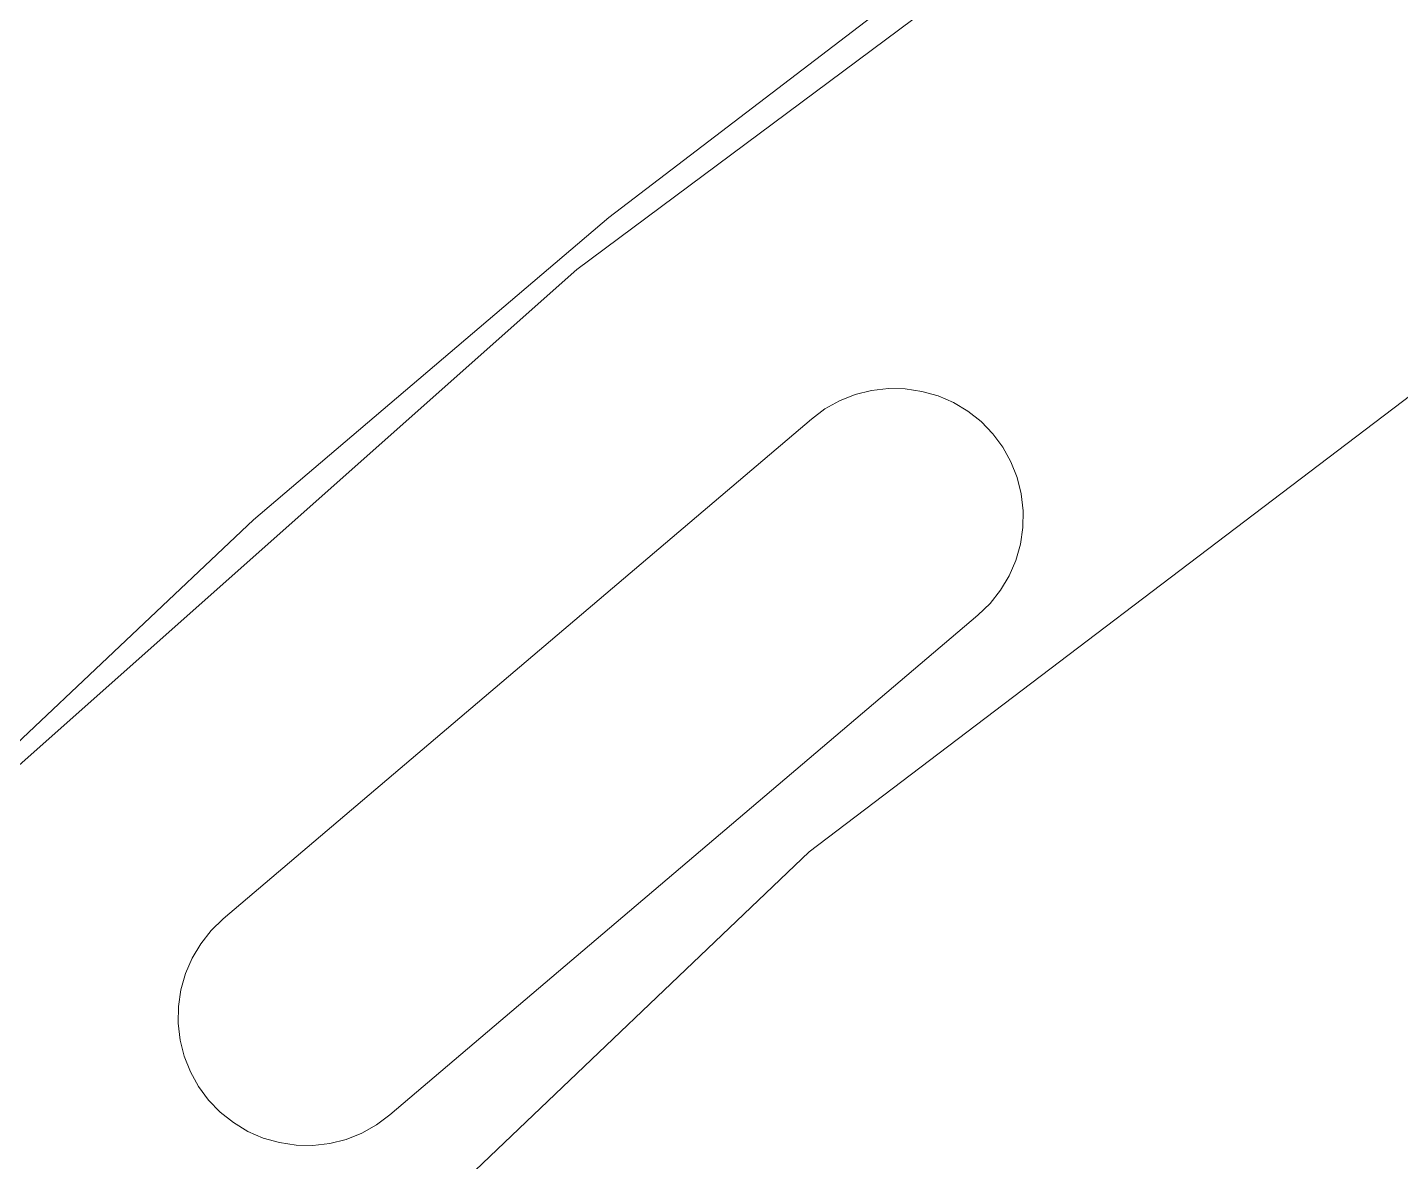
# Model space of a CAD drawing. Header units: inches. Extents: x -827 to 154, y -802 to 207.
# Drawn here: x -511.874 to -510.9, y -204.55 to -203.745 of the extents above; entities that cross this region are included whole.
import ezdxf

# ---------------------------------------------------------------- set-up
doc = ezdxf.new("R2010")
doc.units = ezdxf.units.IN
doc.header["$MEASUREMENT"] = 0
doc.layers.add('Layer0', color=7, linetype='Continuous', lineweight=9)
doc.layers.add('Miter_Saw_Station_skp', color=8, linetype='Continuous', lineweight=9)

# ---------------------------------------------------------------- blocks, each defined once
blk = doc.blocks.new('Miter_Saw_Station_skp_115-402555-Level 1')
at = {"layer": 'Layer0'}
for p, q in [((10.5101, 11.6639), (10.842, 11.9803)), ((10.842, 11.9803), (10.5101, 11.6639)), ((9.9405, 11.2314), (10.5101, 11.6639)), ((10.5101, 11.6639), (9.9405, 11.2314))]:
    blk.add_line(p, q, dxfattribs=at)
blk = doc.blocks.new('Miter_Saw_Station_skp_112-402552-Level 1')
blk.add_blockref('Miter_Saw_Station_skp_115-402555-Level 1', (0, 2.5809))
blk = doc.blocks.new('Miter_Saw_Station_skp_111-402551-Level 1')
at = {"layer": 'Layer0'}
for p, q in [((12.7987, 3.6181), (13.0582, 3.8632)), ((12.7987, 3.6181), (13.0582, 3.8632)), ((12.5268, 3.3869), (12.7987, 3.6181)), ((12.5268, 3.3869), (12.7987, 3.6181)), ((12.2431, 3.1702), (12.5268, 3.3869)), ((12.2431, 3.1702), (12.5268, 3.3869))]:
    blk.add_line(p, q, dxfattribs=at)
blk = doc.blocks.new('Miter_Saw_Station_skp_86-402526-Level 1')
blk.add_blockref('Miter_Saw_Station_skp_111-402551-Level 1', (0, 0))
blk = doc.blocks.new('Miter_Saw_Station_skp_85-402525-Level 1')
at = {"layer": 'Layer0'}
for p, q in [((18.0176, 4.1078), (18.0304, 4.1093)), ((18.0304, 4.1093), (18.0176, 4.1078)), ((18.0432, 4.1091), (18.0304, 4.1093)), ((18.0304, 4.1093), (18.0432, 4.1091)), ((18.056, 4.1072), (18.0432, 4.1091)), ((18.0432, 4.1091), (18.056, 4.1072)), ((17.9819, 4.0937), (17.9931, 4.0999)), ((17.9931, 4.0999), (17.9819, 4.0937)), ((18.0051, 4.1047), (17.9931, 4.0999)), ((17.9931, 4.0999), (18.0051, 4.1047)), ((18.0051, 4.1047), (18.0176, 4.1078)), ((18.0176, 4.1078), (18.0051, 4.1047)), ((18.0684, 4.1037), (18.056, 4.1072)), ((18.056, 4.1072), (18.0684, 4.1037)), ((18.0684, 4.1037), (18.0802, 4.0986)), ((18.0802, 4.0986), (18.0684, 4.1037)), ((18.0912, 4.0919), (18.0802, 4.0986)), ((18.0802, 4.0986), (18.0912, 4.0919)), ((17.9715, 4.086), (17.9819, 4.0937)), ((17.9819, 4.0937), (17.9715, 4.086)), ((18.1013, 4.0839), (18.0912, 4.0919)), ((18.0912, 4.0919), (18.1013, 4.0839)), ((17.5215, 3.7036), (17.9715, 4.086)), ((17.9715, 4.086), (17.5215, 3.7036)), ((18.1103, 4.0747), (18.1013, 4.0839)), ((18.1013, 4.0839), (18.1103, 4.0747)), ((18.1103, 4.0747), (18.118, 4.0644)), ((18.1103, 4.0747), (18.118, 4.0644)), ((18.118, 4.0644), (18.1242, 4.0531)), ((18.118, 4.0644), (18.1242, 4.0531)), ((18.1242, 4.0531), (18.129, 4.0411)), ((18.129, 4.0411), (18.1242, 4.0531)), ((18.129, 4.0411), (18.1321, 4.0287)), ((18.1321, 4.0287), (18.129, 4.0411)), ((18.1336, 4.0159), (18.1321, 4.0287)), ((18.1336, 4.0159), (18.1321, 4.0287)), ((18.1334, 4.003), (18.1336, 4.0159)), ((18.1336, 4.0159), (18.1334, 4.003)), ((18.1334, 4.003), (18.1336, 4.0159)), ((18.1334, 4.003), (18.1336, 4.0159)), ((18.1315, 3.9903), (18.1334, 4.003)), ((18.1334, 4.003), (18.1315, 3.9903)), ((18.1315, 3.9903), (18.1334, 4.003)), ((18.1315, 3.9903), (18.1334, 4.003)), ((18.128, 3.9779), (18.1315, 3.9903)), ((18.1315, 3.9903), (18.128, 3.9779)), ((18.1229, 3.9661), (18.128, 3.9779)), ((18.128, 3.9779), (18.1229, 3.9661)), ((18.1229, 3.9661), (18.1162, 3.955)), ((18.1162, 3.955), (18.1229, 3.9661)), ((18.1162, 3.955), (18.1082, 3.9449)), ((18.1082, 3.9449), (18.1162, 3.955)), ((18.099, 3.936), (18.1082, 3.9449)), ((18.099, 3.936), (18.1082, 3.9449)), ((17.649, 3.5536), (18.099, 3.936)), ((17.649, 3.5536), (18.099, 3.936)), ((17.8286, 3.4391), (18.2729, 3.834)), ((17.8286, 3.4391), (18.2729, 3.834)), ((17.5123, 3.6946), (17.5215, 3.7036)), ((17.5215, 3.7036), (17.5123, 3.6946)), ((17.5123, 3.6946), (17.5043, 3.6845)), ((17.5043, 3.6845), (17.5123, 3.6946)), ((17.4977, 3.6735), (17.5043, 3.6845)), ((17.4977, 3.6735), (17.5043, 3.6845)), ((17.4925, 3.6617), (17.4977, 3.6735)), ((17.4925, 3.6617), (17.4977, 3.6735)), ((17.4925, 3.6617), (17.489, 3.6493)), ((17.489, 3.6493), (17.4925, 3.6617)), ((17.4871, 3.6366), (17.489, 3.6493)), ((17.4871, 3.6366), (17.489, 3.6493)), ((17.4871, 3.6366), (17.4869, 3.6237)), ((17.4869, 3.6237), (17.4871, 3.6366)), ((17.4869, 3.6237), (17.4871, 3.6366)), ((17.4871, 3.6366), (17.4869, 3.6237)), ((17.4884, 3.6109), (17.4869, 3.6237)), ((17.4884, 3.6109), (17.4869, 3.6237)), ((17.4915, 3.5984), (17.4884, 3.6109)), ((17.4884, 3.6109), (17.4915, 3.5984)), ((17.4915, 3.5984), (17.4963, 3.5864)), ((17.4915, 3.5984), (17.4963, 3.5864)), ((17.4963, 3.5864), (17.5026, 3.5752)), ((17.4963, 3.5864), (17.5026, 3.5752)), ((17.5026, 3.5752), (17.5102, 3.5649)), ((17.5026, 3.5752), (17.5102, 3.5649)), ((17.5102, 3.5649), (17.5192, 3.5556)), ((17.5102, 3.5649), (17.5192, 3.5556)), ((17.5192, 3.5556), (17.5293, 3.5476)), ((17.5192, 3.5556), (17.5293, 3.5476)), ((17.6386, 3.5459), (17.649, 3.5536)), ((17.6386, 3.5459), (17.649, 3.5536)), ((17.5293, 3.5476), (17.5403, 3.541)), ((17.5293, 3.5476), (17.5403, 3.541)), ((17.5403, 3.541), (17.5521, 3.5359)), ((17.5403, 3.541), (17.5521, 3.5359)), ((17.6274, 3.5396), (17.6386, 3.5459)), ((17.6274, 3.5396), (17.6386, 3.5459)), ((17.5521, 3.5359), (17.5645, 3.5324)), ((17.5521, 3.5359), (17.5645, 3.5324)), ((17.5645, 3.5324), (17.5773, 3.5305)), ((17.5773, 3.5305), (17.5645, 3.5324)), ((17.5645, 3.5324), (17.5773, 3.5305)), ((17.5645, 3.5324), (17.5773, 3.5305)), ((17.5773, 3.5305), (17.5901, 3.5303)), ((17.5901, 3.5303), (17.5773, 3.5305)), ((17.5773, 3.5305), (17.5901, 3.5303)), ((17.5773, 3.5305), (17.5901, 3.5303)), ((17.5901, 3.5303), (17.6029, 3.5318)), ((17.6029, 3.5318), (17.5901, 3.5303)), ((17.5901, 3.5303), (17.6029, 3.5318)), ((17.5901, 3.5303), (17.6029, 3.5318)), ((17.6029, 3.5318), (17.6154, 3.5349)), ((17.6154, 3.5349), (17.6029, 3.5318)), ((17.6029, 3.5318), (17.6154, 3.5349)), ((17.6029, 3.5318), (17.6154, 3.5349)), ((17.6154, 3.5349), (17.6274, 3.5396)), ((17.6274, 3.5396), (17.6154, 3.5349)), ((17.6154, 3.5349), (17.6274, 3.5396)), ((17.6154, 3.5349), (17.6274, 3.5396)), ((17.8286, 3.4391), (17.3516, 3.0843)), ((17.3516, 3.0843), (17.8286, 3.4391))]:
    blk.add_line(p, q, dxfattribs=at)
blk = doc.blocks.new('Miter_Saw_Station_skp_24-402464-Level 1')
at = {"rotation": 90.00000000000001}
for name, p in [('Miter_Saw_Station_skp_85-402525-Level 1', (25.3046, 0.0713)), ('Miter_Saw_Station_skp_86-402526-Level 1', (25.2921, 5.3485)), ('Miter_Saw_Station_skp_112-402552-Level 1', (35.6646, 7.212))]:
    blk.add_blockref(name, p, dxfattribs=at)
blk = doc.blocks.new('Miter_Saw_Station_skp_1-402441-Level 1')
at = {"xscale": 0.9269999999999998, "yscale": 0.9269999999999998, "zscale": 0.9269999999999998, "rotation": 180}
blk.add_blockref('Miter_Saw_Station_skp_24-402464-Level 1', (27.90359, 71.92039), dxfattribs=at)
blk = doc.blocks.new('Miter_Saw_Station_skp-402418-Level 1')
blk.add_blockref('Miter_Saw_Station_skp_1-402441-Level 1', (0, 0))

msp = doc.modelspace()

# ---------------------------------------------------------------- block references
at = {"layer": 'Miter_Saw_Station_skp', "color": 7, "rotation": 269.9999999999997}
msp.add_blockref('Miter_Saw_Station_skp-402418-Level 1', (-566.811294, -196.282674), dxfattribs=at)

doc.saveas('drawing.dxf')
